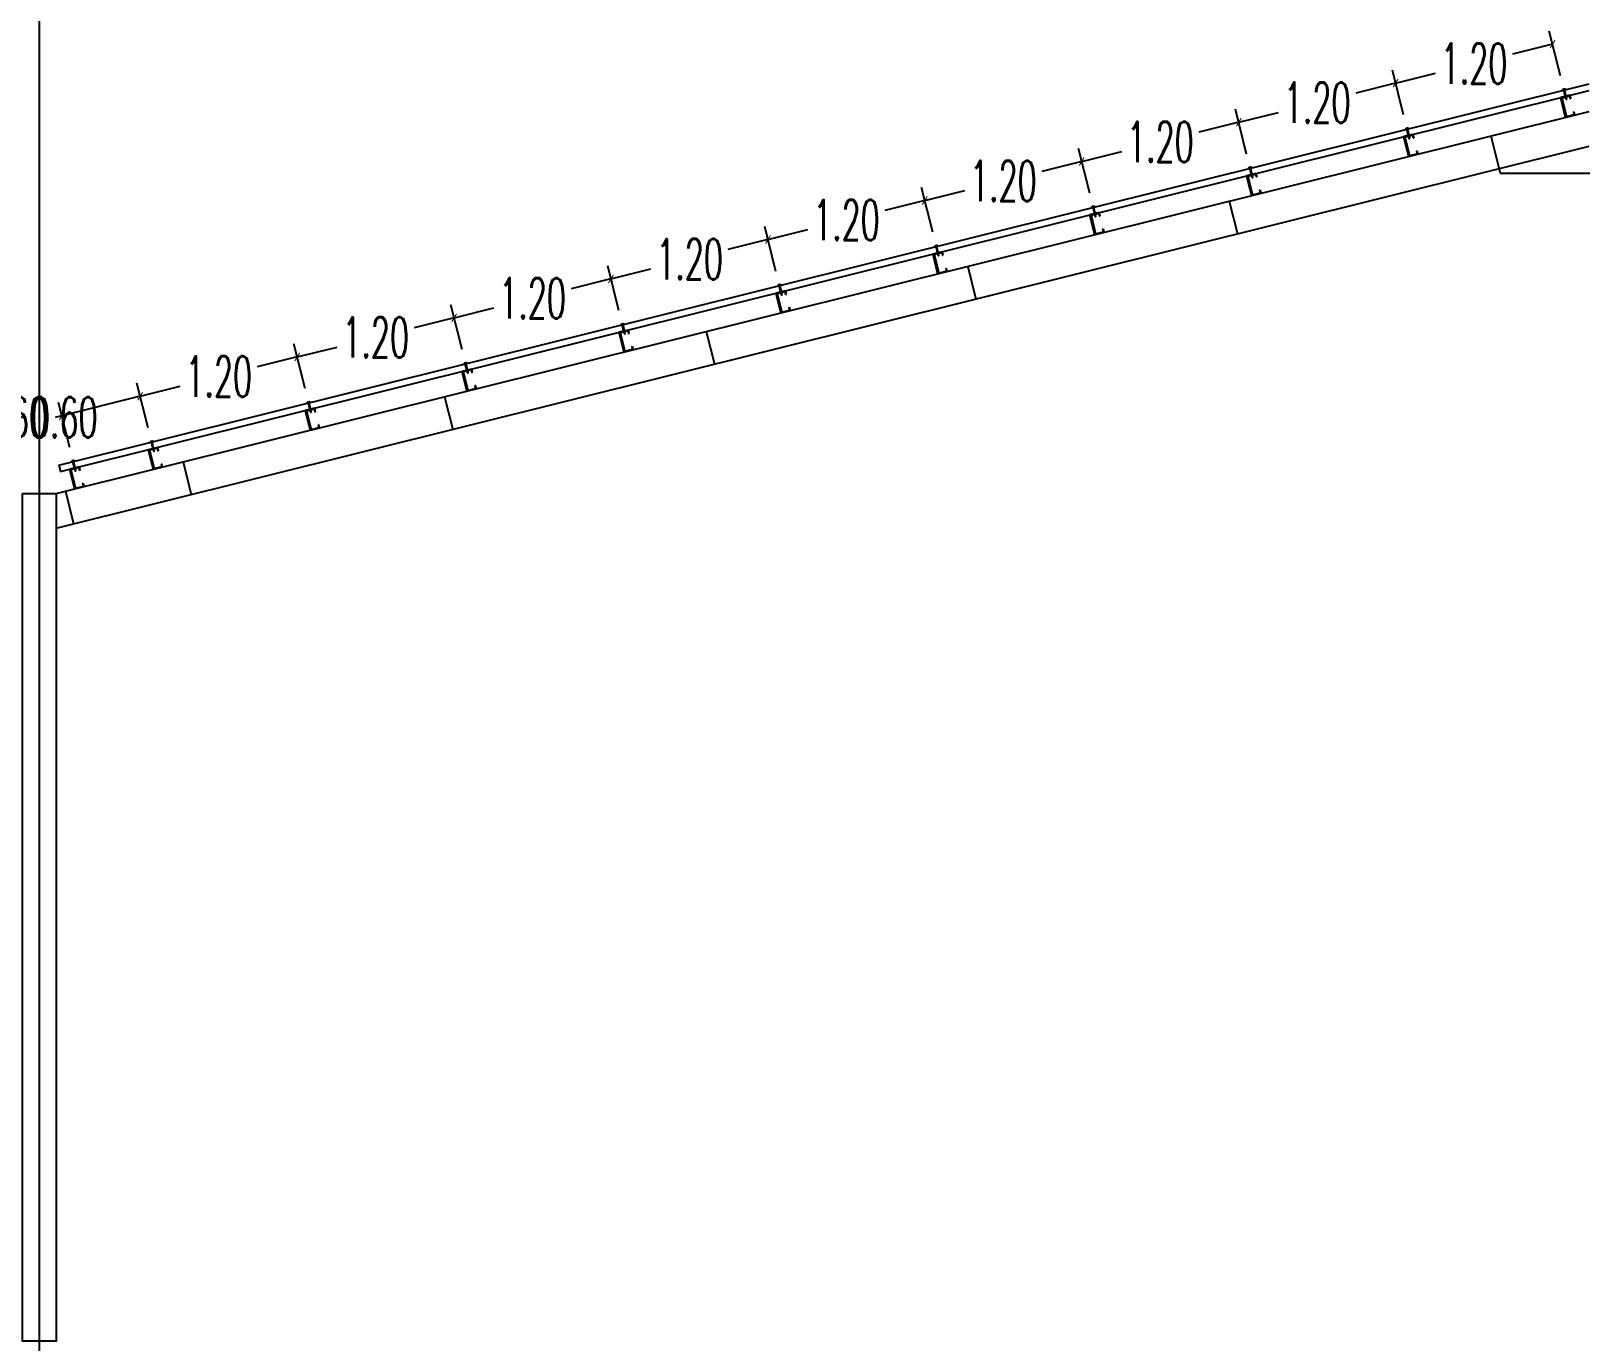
# Model space of a CAD drawing. Header units: millimetres. Extents: x 2491 to 3310, y 1470 to 1581.
# Drawn here: x 3247.77 to 3259.27, y 1536.73 to 1546.46 of the extents above; entities that cross this region are included whole.
import ezdxf

# ---------------------------------------------------------------- set-up
doc = ezdxf.new("R2010")
doc.units = ezdxf.units.MM
for name, color, linetype in [('GR', 7, 'Continuous'), ('SUNGAI', 150, 'Continuous'), ('TEXT', 7, 'Continuous')]:
    doc.layers.add(name, color=color, linetype=linetype)
doc.layers.add('TANGGA', color=223, linetype='Continuous', lineweight=9)
doc.styles.add('-DIM2', font='simplex.shx', dxfattribs={"width": 0.55})
doc.dimstyles.new('DIMENSI POTONGAN', dxfattribs={"dimtxt": 0.3, "dimasz": 0.05, "dimexe": 0.1, "dimexo": 0.1, "dimgap": 0.05, "dimtad": 0, "dimtih": 1, "dimtoh": 1, "dimrnd": 0.0025, "dimzin": 0, "dimdsep": 46, "dimtxsty": '-DIM2', "dimblk": 'ARCHTICK', "dimcen": 0.1, "dimclrd": 1, "dimclre": 1, "dimclrt": 2, "dimadec": 0, "dimazin": 0, "dimtfac": 1, "dimtofl": 0, "dimtmove": 0, "dimatfit": 3, "dimldrblk": 'ARCHTICK', "dimfxl": 0.18, "dimtolj": 1, "dimtzin": 0, "dimarcsym": 0})

# ---------------------------------------------------------------- blocks, each defined once
blk = doc.blocks.new('_ArchTick')
at = {"color": 0, "linetype": 'ByBlock', "const_width": 0.15}
blk.add_lwpolyline([(-0.5, -0.5), (0.5, 0.5)], dxfattribs=at)
blk = doc.blocks.new('*D414')
at = {"layer": 'Defpoints', "color": 0, "transparency": 16777216}
for p in [(3247.668, 1543.6), (3247.003, 1543.413), (3247.585, 1543.268)]:
    blk.add_point(p, dxfattribs=at)
at = {"layer": 'TANGGA', "color": 1, "lineweight": -2, "transparency": 16777216}
for p, q in [((3247.027, 1543.51), (3247.11, 1543.842)), ((3247.086, 1543.745), (3247.668, 1543.6)), ((3247.609, 1543.365), (3247.692, 1543.697)), ((3247.668, 1543.6), (3247.716, 1543.588))]:
    blk.add_line(p, q, dxfattribs=at)
at = {"layer": 'TANGGA', "color": 1, "lineweight": -2, "transparency": 16777216, "xscale": 0.05, "yscale": 0.05, "zscale": 0.05}
for p, rotation in [((3247.086, 1543.745), 166.0000000000207), ((3247.668, 1543.6), 346.0000000000207)]:
    blk.add_blockref('_ArchTick', p, dxfattribs=dict(at, rotation=rotation))
at = {"layer": 'TANGGA', "color": 2, "transparency": 16777216, "insert": (3248.018, 1543.588), "char_height": 0.3, "attachment_point": 5, "style": '-DIM2'}
blk.add_mtext('\\A1;0.60', dxfattribs=at)
blk = doc.blocks.new('*D388')
at = {"layer": 'Defpoints', "color": 0, "transparency": 16777216}
for p in [(3257.897, 1546.068), (3259.144, 1546.026), (3257.98, 1545.736)]:
    blk.add_point(p, dxfattribs=at)
at = {"layer": 'TANGGA', "color": 1, "lineweight": -2, "transparency": 16777216}
for p, q in [((3259.12, 1546.123), (3259.037, 1546.455)), ((3259.062, 1546.358), (3258.765, 1546.284)), ((3257.956, 1545.833), (3257.873, 1546.165)), ((3257.897, 1546.068), (3258.194, 1546.142))]:
    blk.add_line(p, q, dxfattribs=at)
at = {"layer": 'TANGGA', "color": 1, "lineweight": -2, "transparency": 16777216, "xscale": 0.05, "yscale": 0.05, "zscale": 0.05}
for p, rotation in [((3259.062, 1546.358), 14.0000000000846), ((3257.897, 1546.068), 194.0000000000846)]:
    blk.add_blockref('_ArchTick', p, dxfattribs=dict(at, rotation=rotation))
at = {"layer": 'TANGGA', "color": 2, "transparency": 16777216, "insert": (3258.479, 1546.213), "char_height": 0.3, "attachment_point": 5, "style": '-DIM2'}
blk.add_mtext('\\A1;1.20', dxfattribs=at)
blk = doc.blocks.new('*D389')
at = {"layer": 'Defpoints', "color": 0, "transparency": 16777216}
for p in [(3256.733, 1545.778), (3257.98, 1545.736), (3256.816, 1545.445)]:
    blk.add_point(p, dxfattribs=at)
at = {"layer": 'TANGGA', "color": 1, "lineweight": -2, "transparency": 16777216}
for p, q in [((3257.956, 1545.833), (3257.873, 1546.165)), ((3257.897, 1546.068), (3257.601, 1545.994)), ((3256.791, 1545.542), (3256.709, 1545.875)), ((3256.733, 1545.778), (3257.029, 1545.851))]:
    blk.add_line(p, q, dxfattribs=at)
at = {"layer": 'TANGGA', "color": 1, "lineweight": -2, "transparency": 16777216, "xscale": 0.05, "yscale": 0.05, "zscale": 0.05}
for p, rotation in [((3257.897, 1546.068), 14.0000000000846), ((3256.733, 1545.778), 194.0000000000846)]:
    blk.add_blockref('_ArchTick', p, dxfattribs=dict(at, rotation=rotation))
at = {"layer": 'TANGGA', "color": 2, "transparency": 16777216, "insert": (3257.315, 1545.923), "char_height": 0.3, "attachment_point": 5, "style": '-DIM2'}
blk.add_mtext('\\A1;1.20', dxfattribs=at)
blk = doc.blocks.new('*D390')
at = {"layer": 'Defpoints', "color": 0, "transparency": 16777216}
for p in [(3255.568, 1545.487), (3256.816, 1545.445), (3255.651, 1545.155)]:
    blk.add_point(p, dxfattribs=at)
at = {"layer": 'TANGGA', "color": 1, "lineweight": -2, "transparency": 16777216}
for p, q in [((3256.791, 1545.542), (3256.709, 1545.875)), ((3256.733, 1545.778), (3256.436, 1545.704)), ((3255.627, 1545.252), (3255.544, 1545.584)), ((3255.568, 1545.487), (3255.865, 1545.561))]:
    blk.add_line(p, q, dxfattribs=at)
at = {"layer": 'TANGGA', "color": 1, "lineweight": -2, "transparency": 16777216, "xscale": 0.05, "yscale": 0.05, "zscale": 0.05}
for p, rotation in [((3256.733, 1545.778), 14.0000000000846), ((3255.568, 1545.487), 194.0000000000846)]:
    blk.add_blockref('_ArchTick', p, dxfattribs=dict(at, rotation=rotation))
at = {"layer": 'TANGGA', "color": 2, "transparency": 16777216, "insert": (3256.151, 1545.632), "char_height": 0.3, "attachment_point": 5, "style": '-DIM2'}
blk.add_mtext('\\A1;1.20', dxfattribs=at)
blk = doc.blocks.new('*D391')
at = {"layer": 'Defpoints', "color": 0, "transparency": 16777216}
for p in [(3254.404, 1545.197), (3255.651, 1545.155), (3254.487, 1544.865)]:
    blk.add_point(p, dxfattribs=at)
at = {"layer": 'TANGGA', "color": 1, "lineweight": -2, "transparency": 16777216}
for p, q in [((3255.627, 1545.252), (3255.544, 1545.584)), ((3255.568, 1545.487), (3255.272, 1545.413)), ((3254.463, 1544.962), (3254.38, 1545.294)), ((3254.404, 1545.197), (3254.701, 1545.271))]:
    blk.add_line(p, q, dxfattribs=at)
at = {"layer": 'TANGGA', "color": 1, "lineweight": -2, "transparency": 16777216, "xscale": 0.05, "yscale": 0.05, "zscale": 0.05}
for p, rotation in [((3255.568, 1545.487), 14.0000000000846), ((3254.404, 1545.197), 194.0000000000846)]:
    blk.add_blockref('_ArchTick', p, dxfattribs=dict(at, rotation=rotation))
at = {"layer": 'TANGGA', "color": 2, "transparency": 16777216, "insert": (3254.986, 1545.342), "char_height": 0.3, "attachment_point": 5, "style": '-DIM2'}
blk.add_mtext('\\A1;1.20', dxfattribs=at)
blk = doc.blocks.new('*D392')
at = {"layer": 'Defpoints', "color": 0, "transparency": 16777216}
for p in [(3253.24, 1544.907), (3254.487, 1544.865), (3253.323, 1544.574)]:
    blk.add_point(p, dxfattribs=at)
at = {"layer": 'TANGGA', "color": 1, "lineweight": -2, "transparency": 16777216}
for p, q in [((3254.463, 1544.962), (3254.38, 1545.294)), ((3254.404, 1545.197), (3254.108, 1545.123)), ((3253.298, 1544.671), (3253.216, 1545.004)), ((3253.24, 1544.907), (3253.536, 1544.981))]:
    blk.add_line(p, q, dxfattribs=at)
at = {"layer": 'TANGGA', "color": 1, "lineweight": -2, "transparency": 16777216, "xscale": 0.05, "yscale": 0.05, "zscale": 0.05}
for p, rotation in [((3254.404, 1545.197), 14.0000000000846), ((3253.24, 1544.907), 194.0000000000846)]:
    blk.add_blockref('_ArchTick', p, dxfattribs=dict(at, rotation=rotation))
at = {"layer": 'TANGGA', "color": 2, "transparency": 16777216, "insert": (3253.822, 1545.052), "char_height": 0.3, "attachment_point": 5, "style": '-DIM2'}
blk.add_mtext('\\A1;1.20', dxfattribs=at)
blk = doc.blocks.new('*D393')
at = {"layer": 'Defpoints', "color": 0, "transparency": 16777216}
for p in [(3252.075, 1544.616), (3253.323, 1544.574), (3252.158, 1544.284)]:
    blk.add_point(p, dxfattribs=at)
at = {"layer": 'TANGGA', "color": 1, "lineweight": -2, "transparency": 16777216}
for p, q in [((3253.298, 1544.671), (3253.216, 1545.004)), ((3253.24, 1544.907), (3252.943, 1544.833)), ((3252.134, 1544.381), (3252.051, 1544.713)), ((3252.075, 1544.616), (3252.372, 1544.69))]:
    blk.add_line(p, q, dxfattribs=at)
at = {"layer": 'TANGGA', "color": 1, "lineweight": -2, "transparency": 16777216, "xscale": 0.05, "yscale": 0.05, "zscale": 0.05}
for p, rotation in [((3253.24, 1544.907), 14.0000000000846), ((3252.075, 1544.616), 194.0000000000846)]:
    blk.add_blockref('_ArchTick', p, dxfattribs=dict(at, rotation=rotation))
at = {"layer": 'TANGGA', "color": 2, "transparency": 16777216, "insert": (3252.658, 1544.762), "char_height": 0.3, "attachment_point": 5, "style": '-DIM2'}
blk.add_mtext('\\A1;1.20', dxfattribs=at)
blk = doc.blocks.new('*D394')
at = {"layer": 'Defpoints', "color": 0, "transparency": 16777216}
for p in [(3250.911, 1544.326), (3252.158, 1544.284), (3250.994, 1543.994)]:
    blk.add_point(p, dxfattribs=at)
at = {"layer": 'TANGGA', "color": 1, "lineweight": -2, "transparency": 16777216}
for p, q in [((3252.134, 1544.381), (3252.051, 1544.713)), ((3252.075, 1544.616), (3251.779, 1544.542)), ((3250.97, 1544.091), (3250.887, 1544.423)), ((3250.911, 1544.326), (3251.207, 1544.4))]:
    blk.add_line(p, q, dxfattribs=at)
at = {"layer": 'TANGGA', "color": 1, "lineweight": -2, "transparency": 16777216, "xscale": 0.05, "yscale": 0.05, "zscale": 0.05}
for p, rotation in [((3252.075, 1544.616), 14.0000000000846), ((3250.911, 1544.326), 194.0000000000846)]:
    blk.add_blockref('_ArchTick', p, dxfattribs=dict(at, rotation=rotation))
at = {"layer": 'TANGGA', "color": 2, "transparency": 16777216, "insert": (3251.493, 1544.471), "char_height": 0.3, "attachment_point": 5, "style": '-DIM2'}
blk.add_mtext('\\A1;1.20', dxfattribs=at)
blk = doc.blocks.new('*D395')
at = {"layer": 'Defpoints', "color": 0, "transparency": 16777216}
for p in [(3249.747, 1544.036), (3250.994, 1543.994), (3249.83, 1543.704)]:
    blk.add_point(p, dxfattribs=at)
at = {"layer": 'TANGGA', "color": 1, "lineweight": -2, "transparency": 16777216}
for p, q in [((3250.97, 1544.091), (3250.887, 1544.423)), ((3250.911, 1544.326), (3250.615, 1544.252)), ((3249.805, 1543.801), (3249.722, 1544.133)), ((3249.747, 1544.036), (3250.043, 1544.11))]:
    blk.add_line(p, q, dxfattribs=at)
at = {"layer": 'TANGGA', "color": 1, "lineweight": -2, "transparency": 16777216, "xscale": 0.05, "yscale": 0.05, "zscale": 0.05}
for p, rotation in [((3250.911, 1544.326), 14.0000000000846), ((3249.747, 1544.036), 194.0000000000846)]:
    blk.add_blockref('_ArchTick', p, dxfattribs=dict(at, rotation=rotation))
at = {"layer": 'TANGGA', "color": 2, "transparency": 16777216, "insert": (3250.329, 1544.181), "char_height": 0.3, "attachment_point": 5, "style": '-DIM2'}
blk.add_mtext('\\A1;1.20', dxfattribs=at)
blk = doc.blocks.new('*D396')
at = {"layer": 'Defpoints', "color": 0, "transparency": 16777216}
for p in [(3248.582, 1543.745), (3249.83, 1543.704), (3248.665, 1543.413)]:
    blk.add_point(p, dxfattribs=at)
at = {"layer": 'TANGGA', "color": 1, "lineweight": -2, "transparency": 16777216}
for p, q in [((3249.805, 1543.801), (3249.722, 1544.133)), ((3249.747, 1544.036), (3249.45, 1543.962)), ((3248.641, 1543.51), (3248.558, 1543.842)), ((3248.582, 1543.745), (3248.879, 1543.819))]:
    blk.add_line(p, q, dxfattribs=at)
at = {"layer": 'TANGGA', "color": 1, "lineweight": -2, "transparency": 16777216, "xscale": 0.05, "yscale": 0.05, "zscale": 0.05}
for p, rotation in [((3249.747, 1544.036), 14.0000000000846), ((3248.582, 1543.745), 194.0000000000846)]:
    blk.add_blockref('_ArchTick', p, dxfattribs=dict(at, rotation=rotation))
at = {"layer": 'TANGGA', "color": 2, "transparency": 16777216, "insert": (3249.165, 1543.891), "char_height": 0.3, "attachment_point": 5, "style": '-DIM2'}
blk.add_mtext('\\A1;1.20', dxfattribs=at)
blk = doc.blocks.new('*D397')
at = {"layer": 'Defpoints', "color": 0, "transparency": 16777216}
for p in [(3248, 1543.6), (3248.665, 1543.413), (3248.083, 1543.268)]:
    blk.add_point(p, dxfattribs=at)
at = {"layer": 'TANGGA', "color": 1, "lineweight": -2, "transparency": 16777216}
for p, q in [((3248.641, 1543.51), (3248.558, 1543.842)), ((3248.582, 1543.745), (3248, 1543.6)), ((3248.059, 1543.365), (3247.976, 1543.697)), ((3248, 1543.6), (3247.952, 1543.588))]:
    blk.add_line(p, q, dxfattribs=at)
at = {"layer": 'TANGGA', "color": 1, "lineweight": -2, "transparency": 16777216, "xscale": 0.05, "yscale": 0.05, "zscale": 0.05}
for p, rotation in [((3248.582, 1543.745), 13.99999999997933), ((3248, 1543.6), 193.9999999999793)]:
    blk.add_blockref('_ArchTick', p, dxfattribs=dict(at, rotation=rotation))
at = {"layer": 'TANGGA', "color": 2, "transparency": 16777216, "insert": (3247.65, 1543.588), "char_height": 0.3, "attachment_point": 5, "style": '-DIM2'}
blk.add_mtext('\\A1;0.60', dxfattribs=at)

msp = doc.modelspace()

# ---------------------------------------------------------------- linework, layer by layer
for p, q in [((3247.979, 1543.233), (3259.334, 1546.064)), ((3247.991, 1543.185), (3259.334, 1546.013)), ((3259.12, 1545.961), (3259.148, 1545.851)), ((3259.12, 1545.961), (3259.148, 1545.851)), ((3259.12, 1545.961), (3259.148, 1545.851)), ((3259.12, 1545.961), (3259.148, 1545.851)), ((3259.12, 1545.961), (3259.156, 1545.816)), ((3259.123, 1545.95), (3259.129, 1545.952)), ((3259.123, 1545.951), (3259.156, 1545.816)), ((3259.123, 1545.951), (3259.156, 1545.816)), ((3259.123, 1545.951), (3259.156, 1545.816)), ((3259.126, 1545.963), (3259.162, 1545.817)), ((3259.13, 1545.959), (3259.187, 1545.973)), ((3259.13, 1545.959), (3259.164, 1545.821)), ((3259.187, 1545.973), (3259.192, 1545.952)), ((3259.189, 1545.978), (3259.195, 1545.953)), ((3259.192, 1545.952), (3259.195, 1545.953)), ((3247.959, 1543.022), (3259.334, 1545.858)), ((3259.164, 1545.821), (3259.222, 1545.835)), ((3259.216, 1545.856), (3259.219, 1545.857)), ((3259.216, 1545.856), (3259.222, 1545.835)), ((3259.219, 1545.857), (3259.225, 1545.833)), ((3257.965, 1545.669), (3258.023, 1545.683)), ((3258.023, 1545.683), (3258.028, 1545.662)), ((3258.025, 1545.687), (3258.031, 1545.662)), ((3247.959, 1542.765), (3259.334, 1545.601)), ((3257.956, 1545.671), (3257.983, 1545.56)), ((3257.956, 1545.671), (3257.983, 1545.56)), ((3257.956, 1545.671), (3257.983, 1545.56)), ((3257.956, 1545.671), (3257.983, 1545.56)), ((3257.956, 1545.671), (3257.992, 1545.525)), ((3257.958, 1545.66), (3257.964, 1545.661)), ((3257.958, 1545.661), (3257.992, 1545.525)), ((3257.958, 1545.661), (3257.992, 1545.525)), ((3257.958, 1545.661), (3257.992, 1545.525)), ((3257.962, 1545.672), (3257.998, 1545.527)), ((3257.965, 1545.669), (3258, 1545.53)), ((3258.028, 1545.662), (3258.031, 1545.662)), ((3258.052, 1545.566), (3258.055, 1545.566)), ((3258.052, 1545.566), (3258.057, 1545.544)), ((3258.055, 1545.566), (3258.061, 1545.542)), ((3258.603, 1545.676), (3258.672, 1545.4)), ((3258, 1545.53), (3258.057, 1545.544)), ((3256.791, 1545.38), (3256.819, 1545.27)), ((3256.791, 1545.38), (3256.819, 1545.27)), ((3256.791, 1545.38), (3256.819, 1545.27)), ((3256.791, 1545.38), (3256.819, 1545.27)), ((3256.791, 1545.38), (3256.828, 1545.235)), ((3256.794, 1545.37), (3256.8, 1545.371)), ((3256.794, 1545.371), (3256.828, 1545.235)), ((3256.794, 1545.371), (3256.828, 1545.235)), ((3256.794, 1545.371), (3256.828, 1545.235)), ((3256.797, 1545.382), (3256.834, 1545.236)), ((3256.801, 1545.379), (3256.858, 1545.393)), ((3256.801, 1545.379), (3256.836, 1545.24)), ((3256.858, 1545.393), (3256.864, 1545.371)), ((3256.86, 1545.397), (3256.867, 1545.372)), ((3256.864, 1545.371), (3256.867, 1545.372)), ((3256.836, 1545.24), (3256.893, 1545.254)), ((3256.888, 1545.275), (3256.891, 1545.276)), ((3256.888, 1545.275), (3256.893, 1545.254)), ((3256.891, 1545.276), (3256.897, 1545.252)), ((3255.696, 1545.107), (3255.702, 1545.082)), ((3256.663, 1545.192), (3256.723, 1544.95)), ((3255.627, 1545.09), (3255.655, 1544.98)), ((3255.627, 1545.09), (3255.655, 1544.98)), ((3255.627, 1545.09), (3255.655, 1544.98)), ((3255.627, 1545.09), (3255.655, 1544.98)), ((3255.627, 1545.09), (3255.663, 1544.945)), ((3255.629, 1545.08), (3255.663, 1544.945)), ((3255.629, 1545.08), (3255.663, 1544.945)), ((3255.629, 1545.08), (3255.663, 1544.945)), ((3255.63, 1545.079), (3255.636, 1545.081)), ((3255.633, 1545.092), (3255.669, 1544.946)), ((3255.637, 1545.088), (3255.694, 1545.102)), ((3255.637, 1545.088), (3255.671, 1544.95)), ((3255.694, 1545.102), (3255.699, 1545.081)), ((3255.699, 1545.081), (3255.702, 1545.082)), ((3255.671, 1544.95), (3255.729, 1544.964)), ((3255.723, 1544.985), (3255.726, 1544.986)), ((3255.723, 1544.985), (3255.729, 1544.964)), ((3255.726, 1544.986), (3255.732, 1544.962)), ((3254.463, 1544.8), (3254.49, 1544.689)), ((3254.463, 1544.8), (3254.49, 1544.689)), ((3254.463, 1544.8), (3254.49, 1544.689)), ((3254.463, 1544.8), (3254.49, 1544.689)), ((3254.463, 1544.8), (3254.499, 1544.654)), ((3254.465, 1544.789), (3254.471, 1544.79)), ((3254.465, 1544.79), (3254.499, 1544.654)), ((3254.465, 1544.79), (3254.499, 1544.654)), ((3254.465, 1544.79), (3254.499, 1544.654)), ((3254.468, 1544.801), (3254.505, 1544.656)), ((3254.472, 1544.798), (3254.53, 1544.812)), ((3254.472, 1544.798), (3254.507, 1544.659)), ((3254.53, 1544.812), (3254.535, 1544.791)), ((3254.532, 1544.817), (3254.538, 1544.791)), ((3254.535, 1544.791), (3254.538, 1544.791)), ((3254.507, 1544.659), (3254.564, 1544.673)), ((3254.559, 1544.695), (3254.562, 1544.695)), ((3254.559, 1544.695), (3254.564, 1544.673)), ((3254.562, 1544.695), (3254.568, 1544.672)), ((3254.722, 1544.708), (3254.783, 1544.466)), ((3253.298, 1544.51), (3253.326, 1544.399)), ((3253.298, 1544.51), (3253.326, 1544.399)), ((3253.298, 1544.51), (3253.326, 1544.399)), ((3253.298, 1544.51), (3253.326, 1544.399)), ((3253.298, 1544.51), (3253.335, 1544.364)), ((3253.301, 1544.499), (3253.307, 1544.5)), ((3253.301, 1544.5), (3253.335, 1544.364)), ((3253.301, 1544.5), (3253.335, 1544.364)), ((3253.301, 1544.5), (3253.335, 1544.364)), ((3253.304, 1544.511), (3253.34, 1544.365)), ((3253.308, 1544.508), (3253.365, 1544.522)), ((3253.308, 1544.508), (3253.343, 1544.369)), ((3253.365, 1544.522), (3253.371, 1544.5)), ((3253.367, 1544.526), (3253.374, 1544.501)), ((3253.371, 1544.5), (3253.374, 1544.501)), ((3253.343, 1544.369), (3253.4, 1544.383)), ((3253.395, 1544.404), (3253.398, 1544.405)), ((3253.395, 1544.404), (3253.4, 1544.383)), ((3253.398, 1544.405), (3253.404, 1544.381)), ((3252.134, 1544.219), (3252.162, 1544.109)), ((3252.134, 1544.219), (3252.162, 1544.109)), ((3252.134, 1544.219), (3252.162, 1544.109)), ((3252.134, 1544.219), (3252.162, 1544.109)), ((3252.134, 1544.219), (3252.17, 1544.074)), ((3252.136, 1544.21), (3252.17, 1544.074)), ((3252.136, 1544.21), (3252.17, 1544.074)), ((3252.136, 1544.21), (3252.17, 1544.074)), ((3252.137, 1544.208), (3252.142, 1544.21)), ((3252.14, 1544.221), (3252.176, 1544.075)), ((3252.144, 1544.217), (3252.201, 1544.231)), ((3252.144, 1544.217), (3252.178, 1544.079)), ((3252.201, 1544.231), (3252.206, 1544.21)), ((3252.203, 1544.236), (3252.209, 1544.211)), ((3252.206, 1544.21), (3252.209, 1544.211)), ((3252.781, 1544.225), (3252.842, 1543.982)), ((3252.178, 1544.079), (3252.236, 1544.093)), ((3252.23, 1544.114), (3252.233, 1544.115)), ((3252.23, 1544.114), (3252.236, 1544.093)), ((3252.233, 1544.115), (3252.239, 1544.091)), ((3250.97, 1543.929), (3250.997, 1543.818)), ((3250.97, 1543.929), (3250.997, 1543.818)), ((3250.97, 1543.929), (3250.997, 1543.818)), ((3250.97, 1543.929), (3250.997, 1543.818)), ((3250.97, 1543.929), (3251.006, 1543.783)), ((3250.972, 1543.918), (3250.978, 1543.92)), ((3250.972, 1543.919), (3251.006, 1543.783)), ((3250.972, 1543.919), (3251.006, 1543.783)), ((3250.972, 1543.919), (3251.006, 1543.783)), ((3250.975, 1543.93), (3251.012, 1543.785)), ((3250.979, 1543.927), (3251.037, 1543.941)), ((3250.979, 1543.927), (3251.014, 1543.788)), ((3251.037, 1543.941), (3251.042, 1543.92)), ((3251.039, 1543.946), (3251.045, 1543.92)), ((3251.042, 1543.92), (3251.045, 1543.92)), ((3250.841, 1543.741), (3250.901, 1543.498)), ((3251.014, 1543.788), (3251.071, 1543.803)), ((3251.066, 1543.824), (3251.069, 1543.825)), ((3251.066, 1543.824), (3251.071, 1543.803)), ((3251.069, 1543.825), (3251.075, 1543.801)), ((3249.805, 1543.639), (3249.833, 1543.528)), ((3249.805, 1543.639), (3249.833, 1543.528)), ((3249.805, 1543.639), (3249.833, 1543.528)), ((3249.805, 1543.639), (3249.833, 1543.528)), ((3249.805, 1543.639), (3249.842, 1543.493)), ((3249.808, 1543.628), (3249.814, 1543.629)), ((3249.808, 1543.629), (3249.842, 1543.493)), ((3249.808, 1543.629), (3249.842, 1543.493)), ((3249.808, 1543.629), (3249.842, 1543.493)), ((3249.811, 1543.64), (3249.847, 1543.495)), ((3249.815, 1543.637), (3249.872, 1543.651)), ((3249.815, 1543.637), (3249.85, 1543.498)), ((3249.872, 1543.651), (3249.878, 1543.629)), ((3249.874, 1543.655), (3249.881, 1543.63)), ((3249.878, 1543.629), (3249.881, 1543.63)), ((3249.85, 1543.498), (3249.907, 1543.512)), ((3249.902, 1543.534), (3249.905, 1543.534)), ((3249.902, 1543.534), (3249.907, 1543.512)), ((3249.905, 1543.534), (3249.91, 1543.51)), ((3248.641, 1543.348), (3248.669, 1543.238)), ((3248.641, 1543.348), (3248.669, 1543.238)), ((3248.641, 1543.348), (3248.669, 1543.238)), ((3248.641, 1543.348), (3248.669, 1543.238)), ((3248.641, 1543.348), (3248.677, 1543.203)), ((3248.643, 1543.339), (3248.677, 1543.203)), ((3248.643, 1543.339), (3248.677, 1543.203)), ((3248.643, 1543.339), (3248.677, 1543.203)), ((3248.644, 1543.338), (3248.649, 1543.339)), ((3248.647, 1543.35), (3248.683, 1543.204)), ((3248.651, 1543.346), (3248.708, 1543.36)), ((3248.651, 1543.346), (3248.685, 1543.208)), ((3248.708, 1543.36), (3248.713, 1543.339)), ((3248.71, 1543.365), (3248.716, 1543.34)), ((3248.713, 1543.339), (3248.716, 1543.34)), ((3247.979, 1543.233), (3247.991, 1543.185)), ((3248.059, 1543.203), (3248.086, 1543.093)), ((3248.059, 1543.203), (3248.086, 1543.093)), ((3248.059, 1543.203), (3248.086, 1543.093)), ((3248.059, 1543.203), (3248.086, 1543.093)), ((3248.059, 1543.203), (3248.095, 1543.058)), ((3248.061, 1543.192), (3248.067, 1543.194)), ((3248.061, 1543.193), (3248.095, 1543.058)), ((3248.061, 1543.193), (3248.095, 1543.058)), ((3248.061, 1543.193), (3248.095, 1543.058)), ((3248.065, 1543.205), (3248.101, 1543.059)), ((3248.068, 1543.201), (3248.126, 1543.215)), ((3248.068, 1543.201), (3248.103, 1543.063)), ((3248.126, 1543.215), (3248.131, 1543.194)), ((3248.128, 1543.22), (3248.134, 1543.195)), ((3248.131, 1543.194), (3248.134, 1543.195)), ((3248.685, 1543.208), (3248.743, 1543.222)), ((3248.737, 1543.243), (3248.74, 1543.244)), ((3248.737, 1543.243), (3248.743, 1543.222)), ((3248.74, 1543.244), (3248.746, 1543.22)), ((3248.9, 1543.257), (3248.961, 1543.014)), ((3248.027, 1543.039), (3248.087, 1542.797)), ((3248.103, 1543.063), (3248.16, 1543.077)), ((3248.155, 1543.098), (3248.158, 1543.099)), ((3248.155, 1543.098), (3248.16, 1543.077)), ((3248.158, 1543.099), (3248.164, 1543.075))]:
    msp.add_line(p, q)
msp.add_xline((3247.834, 1580.726), (0, 1))
for points in [[(3259.136, 1546.02), (3259.156, 1546.025), (3259.157, 1546.021), (3259.137, 1546.017)], [(3259.139, 1546.025), (3259.149, 1546.027), (3259.15, 1546.023), (3259.14, 1546.021)], [(3259.145, 1546.018), (3259.148, 1546.019), (3259.164, 1545.953), (3259.16, 1545.952)], [(3257.971, 1545.73), (3257.992, 1545.735), (3257.992, 1545.731), (3257.972, 1545.726)], [(3257.975, 1545.734), (3257.985, 1545.737), (3257.986, 1545.733), (3257.976, 1545.731)], [(3257.98, 1545.728), (3257.984, 1545.729), (3257.999, 1545.663), (3257.996, 1545.662)], [(3256.807, 1545.439), (3256.827, 1545.444), (3256.828, 1545.441), (3256.808, 1545.436)], [(3256.811, 1545.444), (3256.821, 1545.447), (3256.822, 1545.443), (3256.811, 1545.44)], [(3256.816, 1545.438), (3256.819, 1545.439), (3256.835, 1545.373), (3256.832, 1545.372)], [(3255.643, 1545.149), (3255.663, 1545.154), (3255.664, 1545.15), (3255.643, 1545.146)], [(3255.646, 1545.154), (3255.656, 1545.156), (3255.657, 1545.153), (3255.647, 1545.15)], [(3255.652, 1545.148), (3255.655, 1545.148), (3255.671, 1545.082), (3255.667, 1545.082)], [(3254.478, 1544.859), (3254.499, 1544.864), (3254.499, 1544.86), (3254.479, 1544.855)], [(3254.482, 1544.864), (3254.492, 1544.866), (3254.493, 1544.862), (3254.483, 1544.86)], [(3254.487, 1544.857), (3254.491, 1544.858), (3254.506, 1544.792), (3254.503, 1544.791)], [(3253.314, 1544.568), (3253.334, 1544.573), (3253.335, 1544.57), (3253.315, 1544.565)], [(3253.318, 1544.573), (3253.328, 1544.576), (3253.329, 1544.572), (3253.318, 1544.57)], [(3253.323, 1544.567), (3253.326, 1544.568), (3253.342, 1544.502), (3253.339, 1544.501)], [(3252.15, 1544.278), (3252.17, 1544.283), (3252.171, 1544.28), (3252.15, 1544.275)], [(3252.153, 1544.283), (3252.163, 1544.285), (3252.164, 1544.282), (3252.154, 1544.279)], [(3252.159, 1544.277), (3252.162, 1544.277), (3252.178, 1544.211), (3252.174, 1544.211)], [(3250.985, 1543.988), (3251.006, 1543.993), (3251.006, 1543.989), (3250.986, 1543.984)], [(3250.989, 1543.993), (3250.999, 1543.995), (3251, 1543.991), (3250.99, 1543.989)], [(3250.994, 1543.986), (3250.997, 1543.987), (3251.013, 1543.921), (3251.01, 1543.92)], [(3249.821, 1543.698), (3249.841, 1543.702), (3249.842, 1543.699), (3249.822, 1543.694)], [(3249.824, 1543.702), (3249.835, 1543.705), (3249.835, 1543.701), (3249.825, 1543.699)], [(3249.83, 1543.696), (3249.833, 1543.697), (3249.849, 1543.631), (3249.846, 1543.63)], [(3248.656, 1543.407), (3248.677, 1543.412), (3248.678, 1543.409), (3248.657, 1543.404)], [(3248.66, 1543.412), (3248.67, 1543.414), (3248.671, 1543.411), (3248.661, 1543.408)], [(3248.666, 1543.406), (3248.669, 1543.407), (3248.684, 1543.34), (3248.681, 1543.34)], [(3248.074, 1543.262), (3248.095, 1543.267), (3248.095, 1543.263), (3248.075, 1543.259)], [(3248.078, 1543.267), (3248.088, 1543.269), (3248.089, 1543.266), (3248.079, 1543.263)], [(3248.083, 1543.261), (3248.087, 1543.261), (3248.102, 1543.195), (3248.099, 1543.195)]]:
    msp.add_lwpolyline(points, close=True)
for points in [[(3259.16, 1545.952), (3259.164, 1545.947), (3259.164, 1545.953)], [(3257.996, 1545.662), (3257.999, 1545.656), (3257.999, 1545.663)], [(3256.832, 1545.372), (3256.835, 1545.366), (3256.835, 1545.373)], [(3255.667, 1545.082), (3255.671, 1545.076), (3255.671, 1545.082)], [(3254.503, 1544.791), (3254.506, 1544.786), (3254.506, 1544.792)], [(3253.339, 1544.501), (3253.342, 1544.495), (3253.342, 1544.502)], [(3252.174, 1544.211), (3252.178, 1544.205), (3252.178, 1544.211)], [(3251.01, 1543.92), (3251.013, 1543.915), (3251.013, 1543.921)], [(3249.846, 1543.63), (3249.849, 1543.624), (3249.849, 1543.631)], [(3248.681, 1543.34), (3248.685, 1543.334), (3248.684, 1543.34)], [(3248.099, 1543.195), (3248.102, 1543.189), (3248.102, 1543.195)]]:
    msp.add_lwpolyline(points)
at = {"layer": 'GR', "linetype": 'Continuous'}
msp.add_line((3258.672, 1545.4), (3259.996, 1545.4), dxfattribs=at)
at = {"layer": 'SUNGAI'}
msp.add_lwpolyline([(3247.709, 1543.022), (3247.959, 1543.022), (3247.959, 1536.733), (3247.709, 1536.733)], close=True, dxfattribs=at)
at = {"layer": 'TEXT'}
for p, q in [((3259.189, 1545.978), (3259.12, 1545.961)), ((3259.225, 1545.833), (3259.156, 1545.816)), ((3258.025, 1545.687), (3257.956, 1545.671)), ((3258.061, 1545.542), (3257.992, 1545.525)), ((3256.86, 1545.397), (3256.791, 1545.38)), ((3256.897, 1545.252), (3256.828, 1545.235)), ((3255.696, 1545.107), (3255.627, 1545.09)), ((3255.732, 1544.962), (3255.663, 1544.945)), ((3254.532, 1544.817), (3254.463, 1544.8)), ((3254.568, 1544.672), (3254.499, 1544.654)), ((3253.367, 1544.526), (3253.298, 1544.51)), ((3253.404, 1544.381), (3253.335, 1544.364)), ((3252.203, 1544.236), (3252.134, 1544.219)), ((3252.239, 1544.091), (3252.17, 1544.074)), ((3251.039, 1543.946), (3250.97, 1543.929)), ((3251.075, 1543.801), (3251.006, 1543.783)), ((3249.874, 1543.655), (3249.805, 1543.639)), ((3249.91, 1543.51), (3249.842, 1543.493)), ((3248.71, 1543.365), (3248.641, 1543.348)), ((3248.128, 1543.22), (3248.059, 1543.203)), ((3248.746, 1543.22), (3248.677, 1543.203)), ((3248.164, 1543.075), (3248.095, 1543.058))]:
    msp.add_line(p, q, dxfattribs=at)

# ---------------------------------------------------------------- dimensions: what is measured, and where the dimension line sits
at = {"layer": 'TANGGA'}
for p1, p2, distance, picture, middle in [((3259.144, 1546.026), (3257.98, 1545.736), -0.342, '*D388', (3258.479, 1546.213)), ((3257.98, 1545.736), (3256.816, 1545.445), -0.342, '*D389', (3257.315, 1545.923)), ((3256.816, 1545.445), (3255.651, 1545.155), -0.342, '*D390', (3256.151, 1545.632)), ((3255.651, 1545.155), (3254.487, 1544.865), -0.342, '*D391', (3254.986, 1545.342)), ((3254.487, 1544.865), (3253.323, 1544.574), -0.342, '*D392', (3253.822, 1545.052)), ((3253.323, 1544.574), (3252.158, 1544.284), -0.342, '*D393', (3252.658, 1544.762)), ((3252.158, 1544.284), (3250.994, 1543.994), -0.342, '*D394', (3251.493, 1544.471)), ((3250.994, 1543.994), (3249.83, 1543.704), -0.342, '*D395', (3250.329, 1544.181)), ((3249.83, 1543.704), (3248.665, 1543.413), -0.342, '*D396', (3249.165, 1543.891)), ((3247.003, 1543.413), (3247.585, 1543.268), 0.342, '*D414', (3248.018, 1543.588)), ((3248.665, 1543.413), (3248.083, 1543.268), -0.342, '*D397', (3247.65, 1543.588))]:
    dim = msp.add_aligned_dim(p1=p1, p2=p2, distance=distance, dimstyle='DIMENSI POTONGAN', dxfattribs=at)
    dim.commit()
    dim.dimension.update_dxf_attribs({"geometry": picture, "text_midpoint": middle})

doc.saveas('drawing.dxf')
